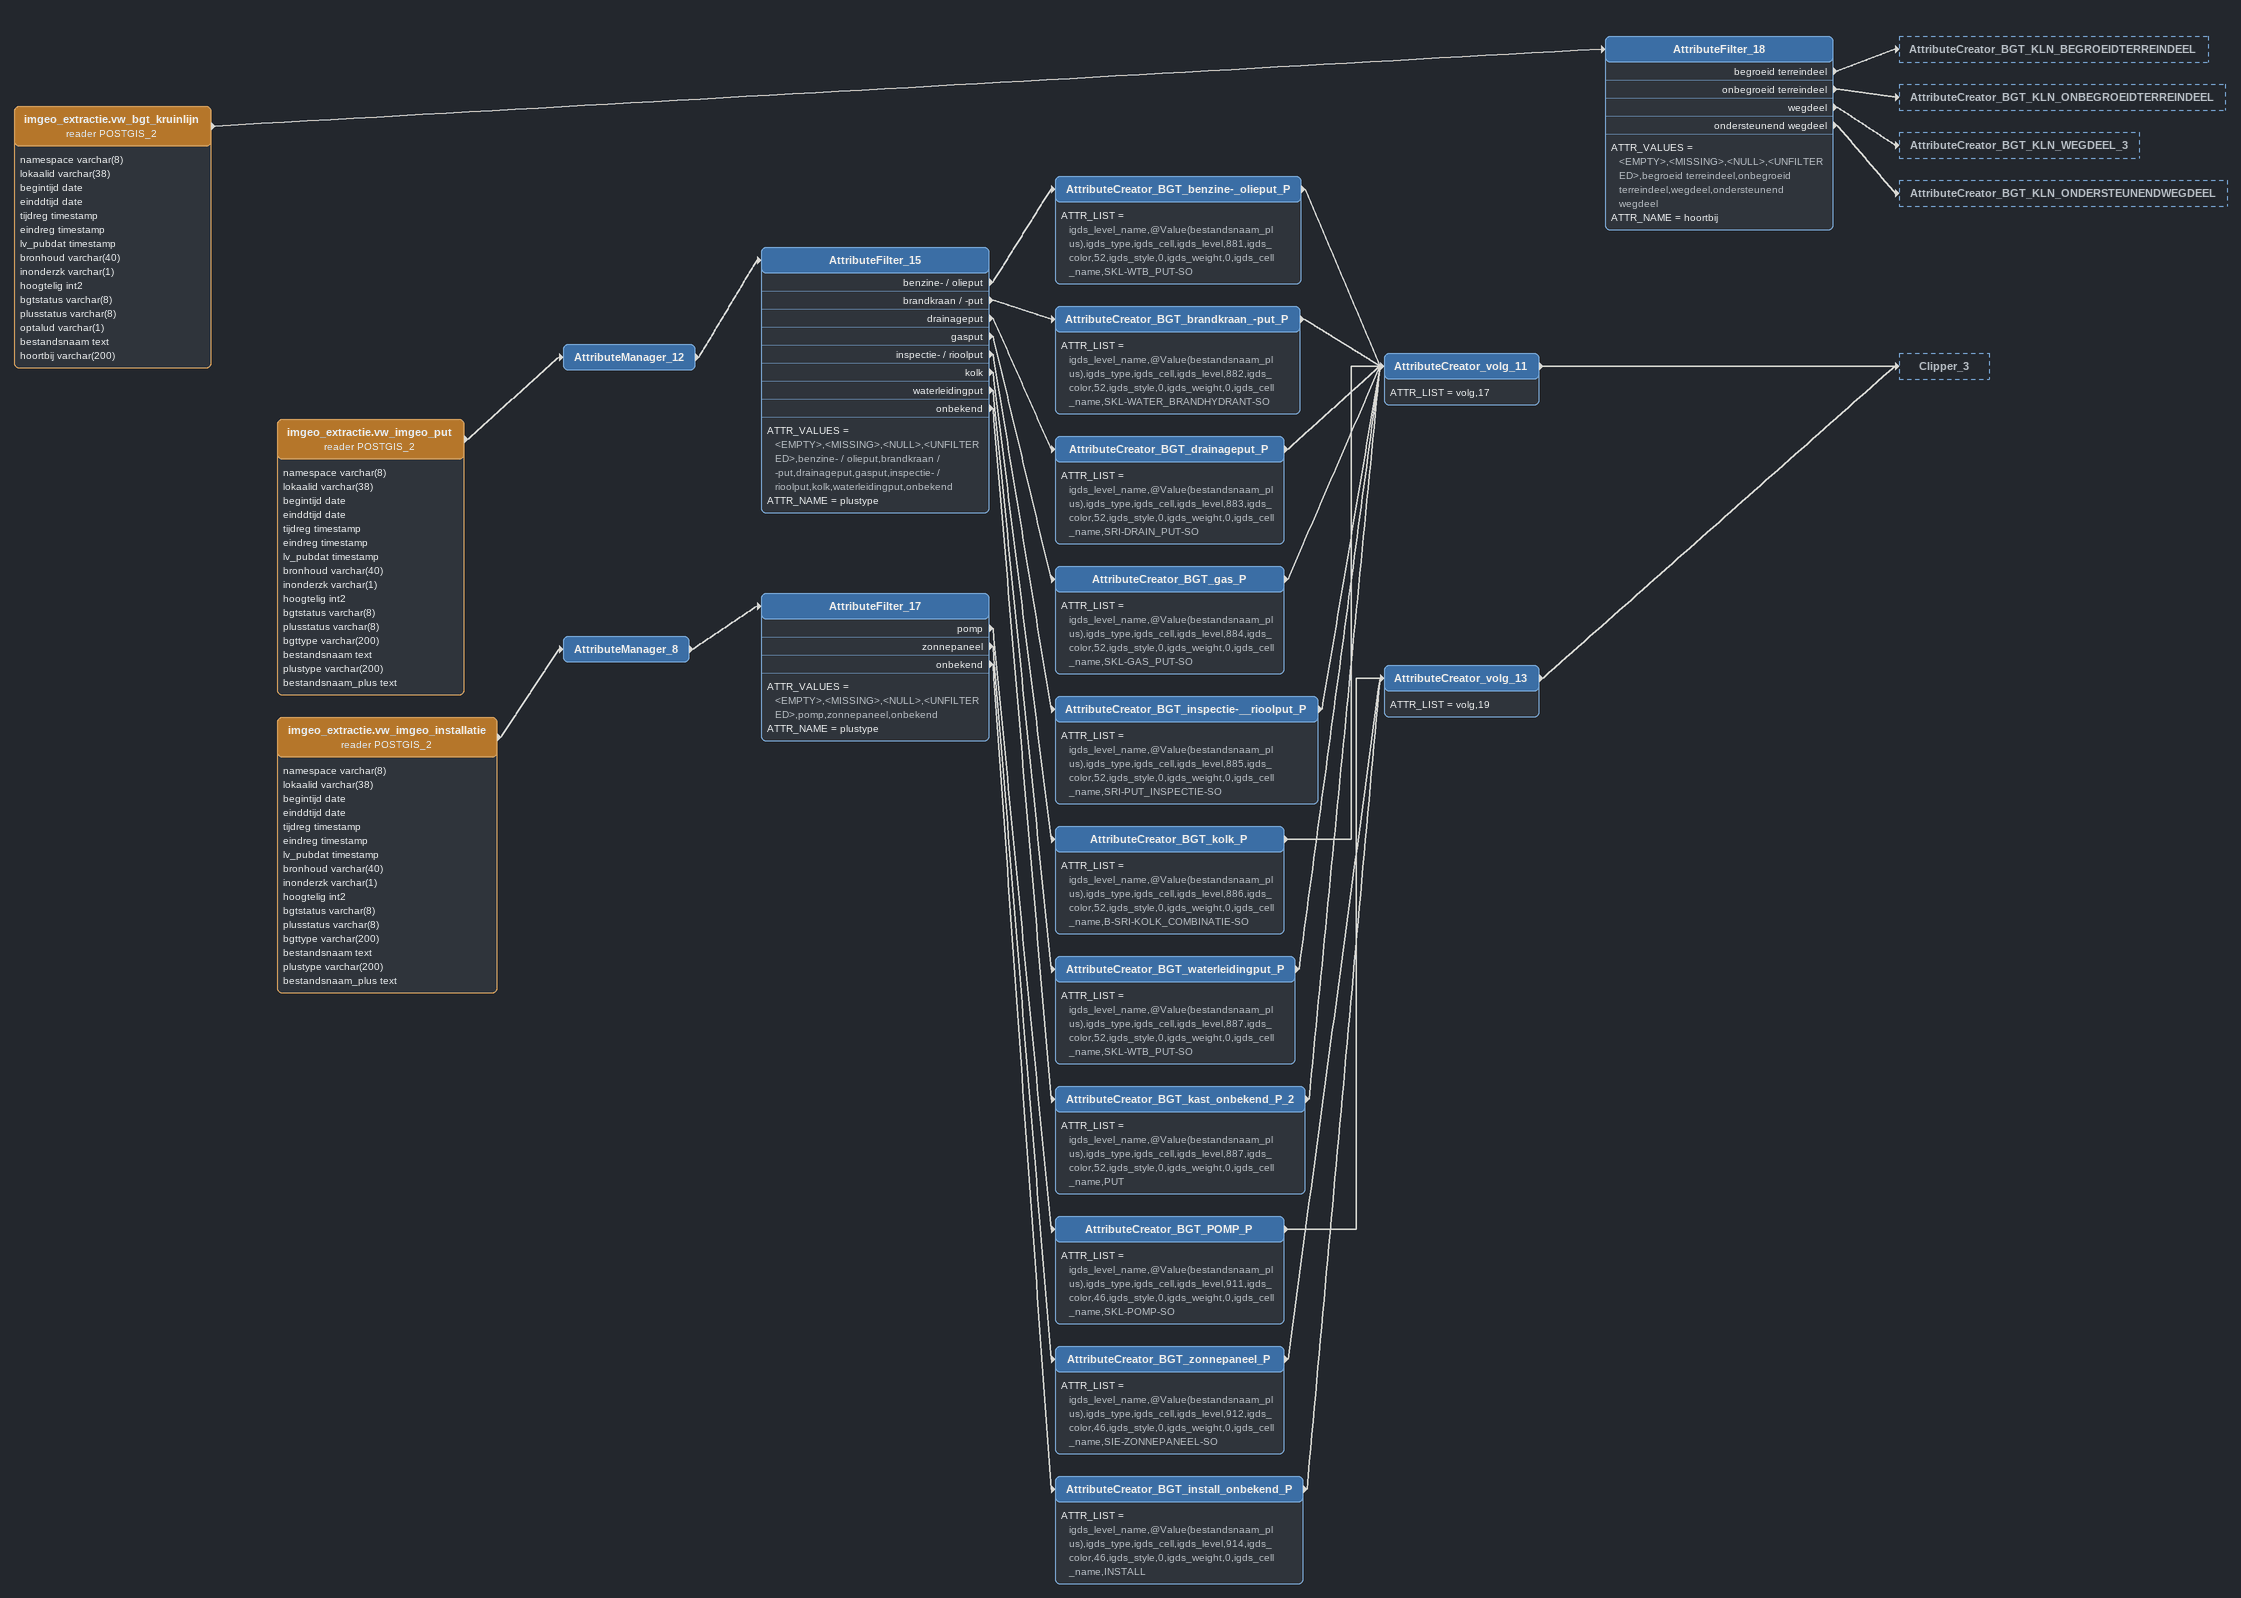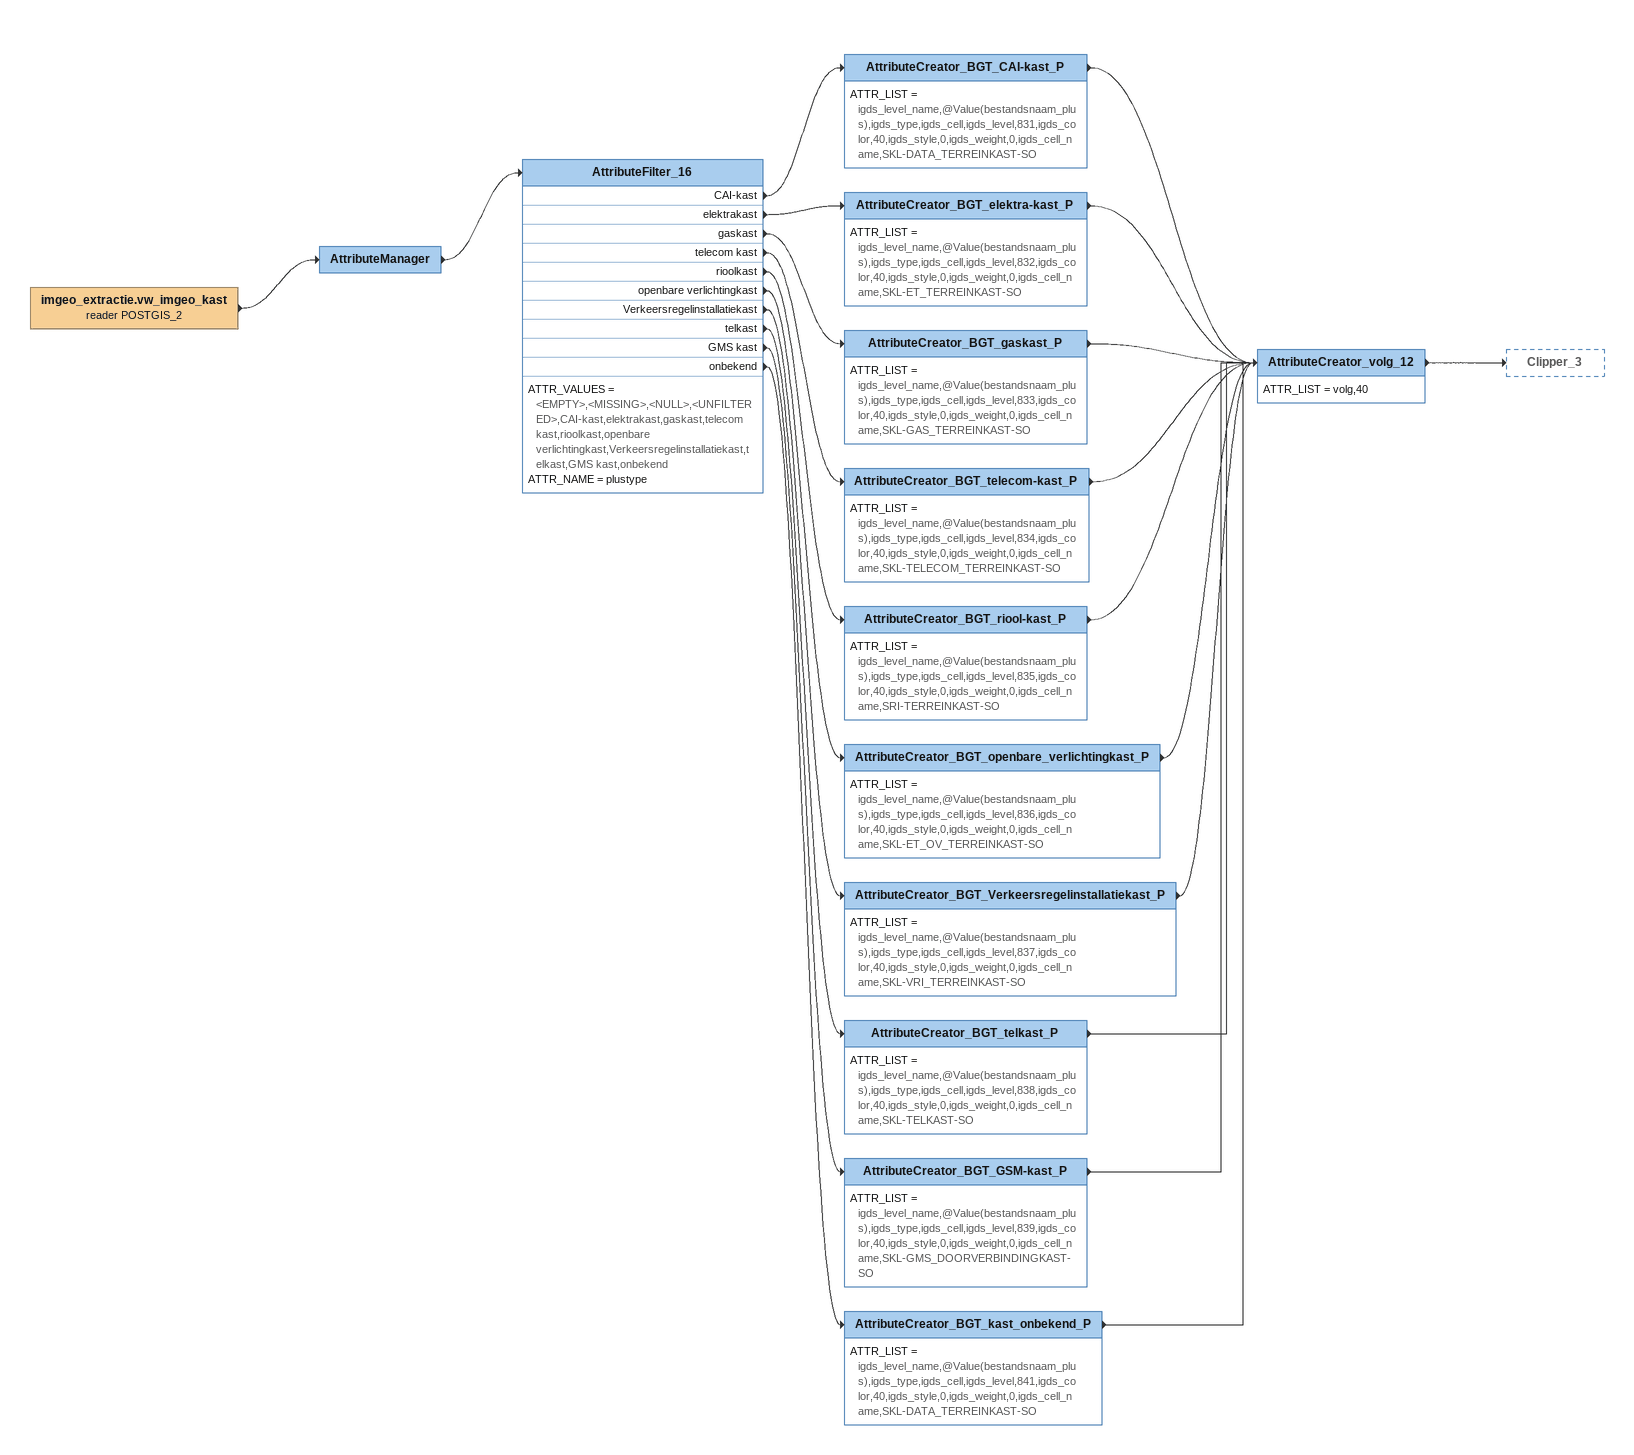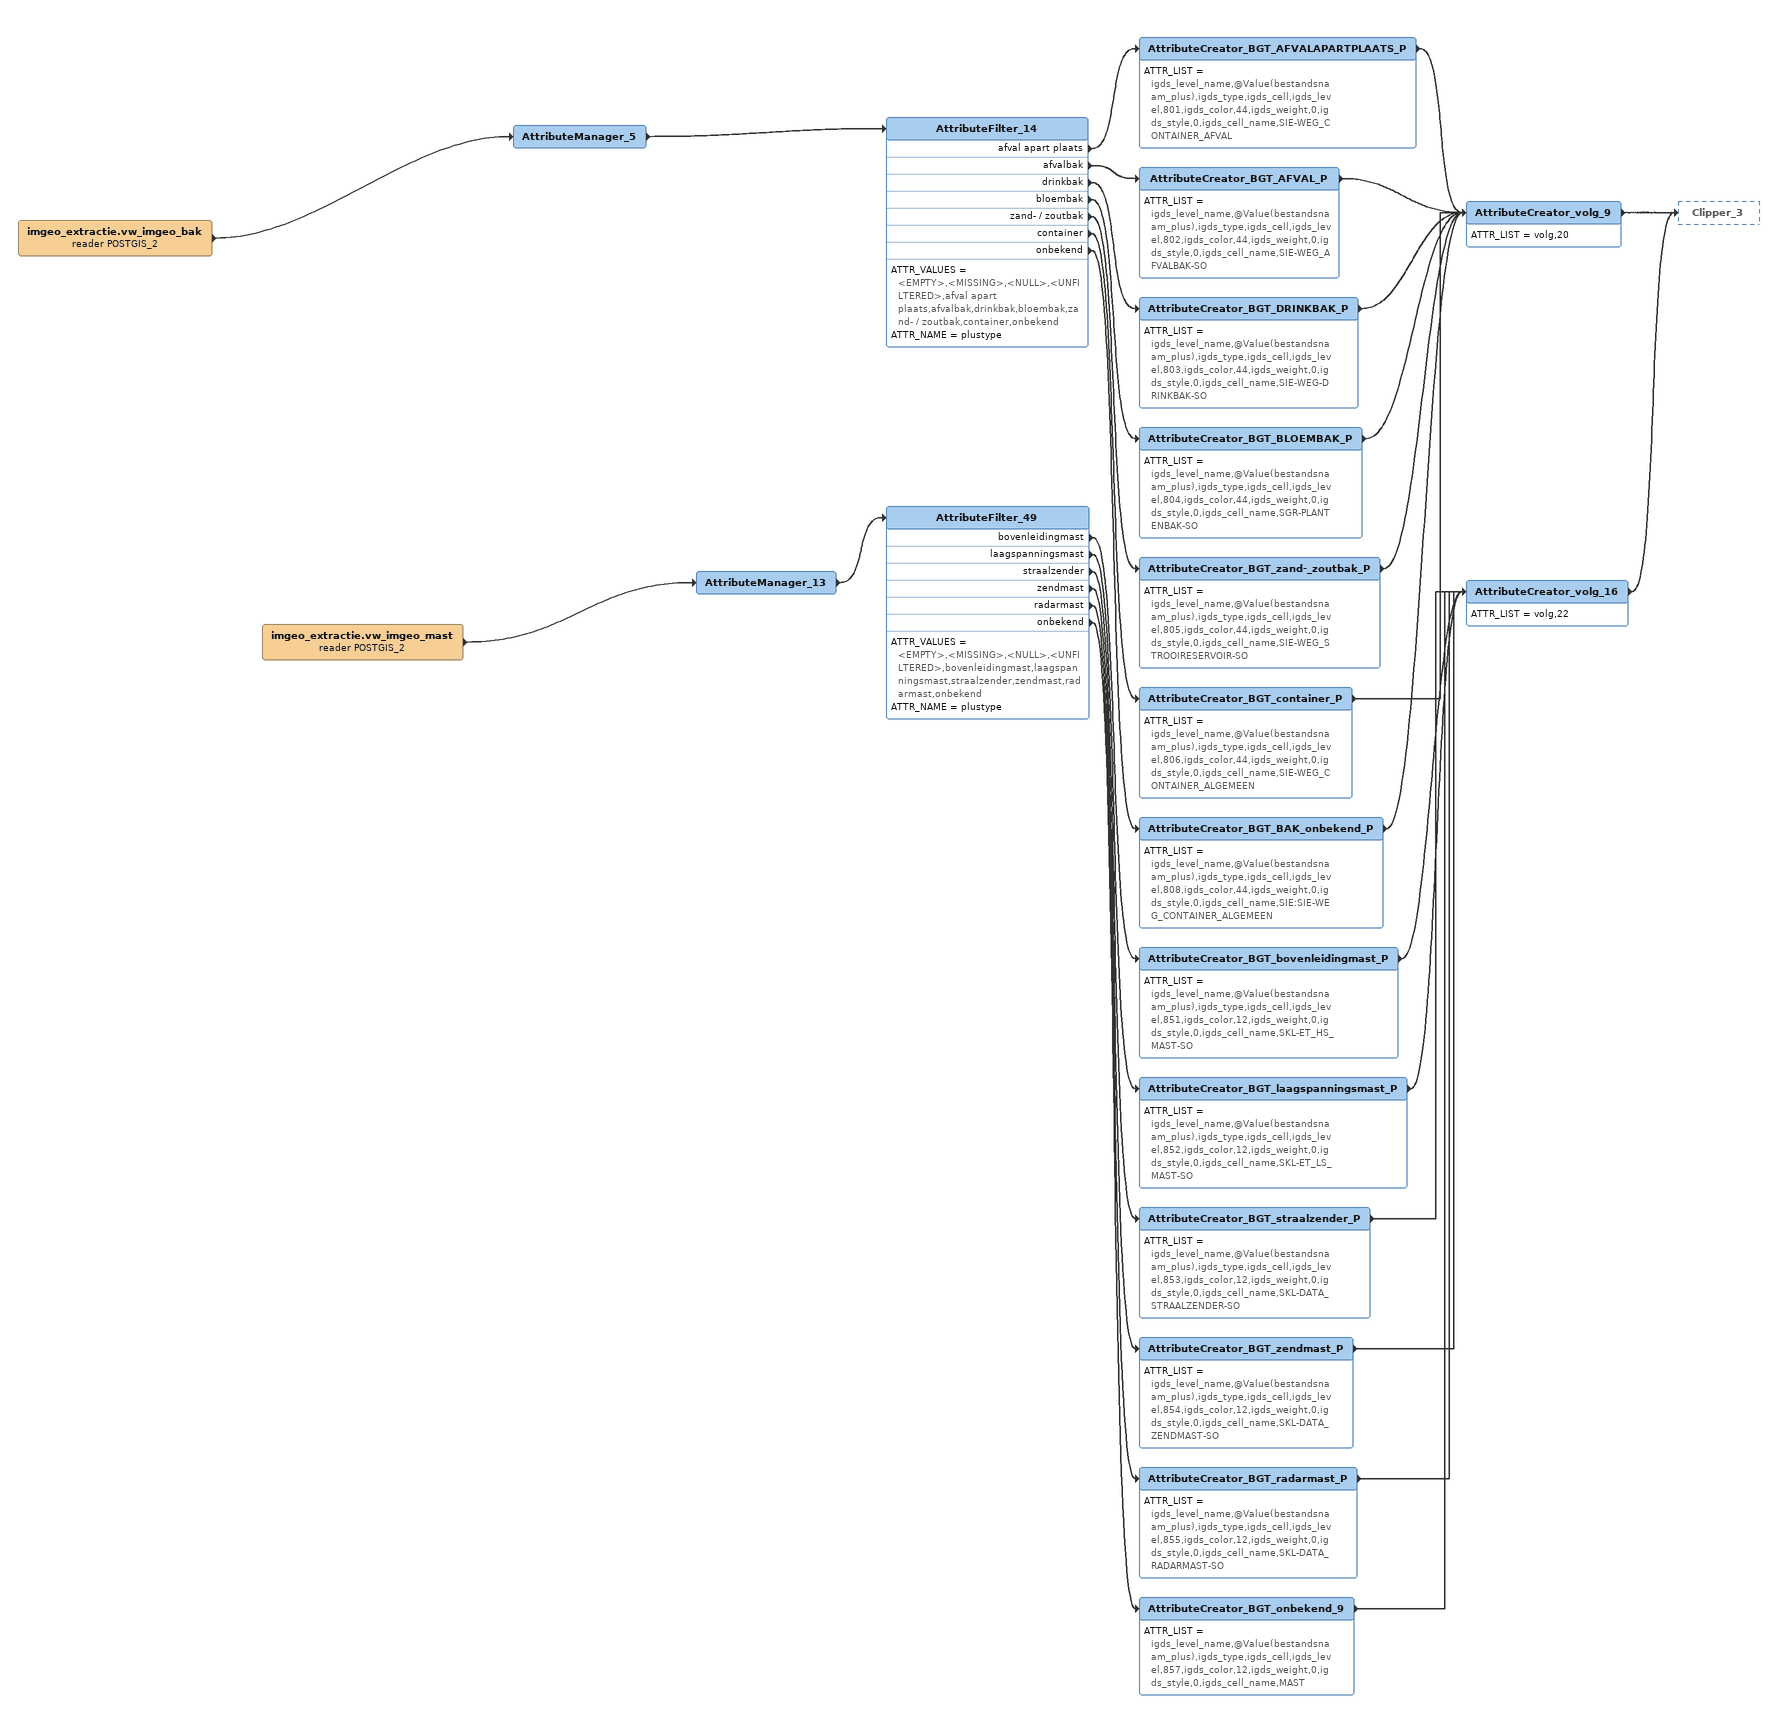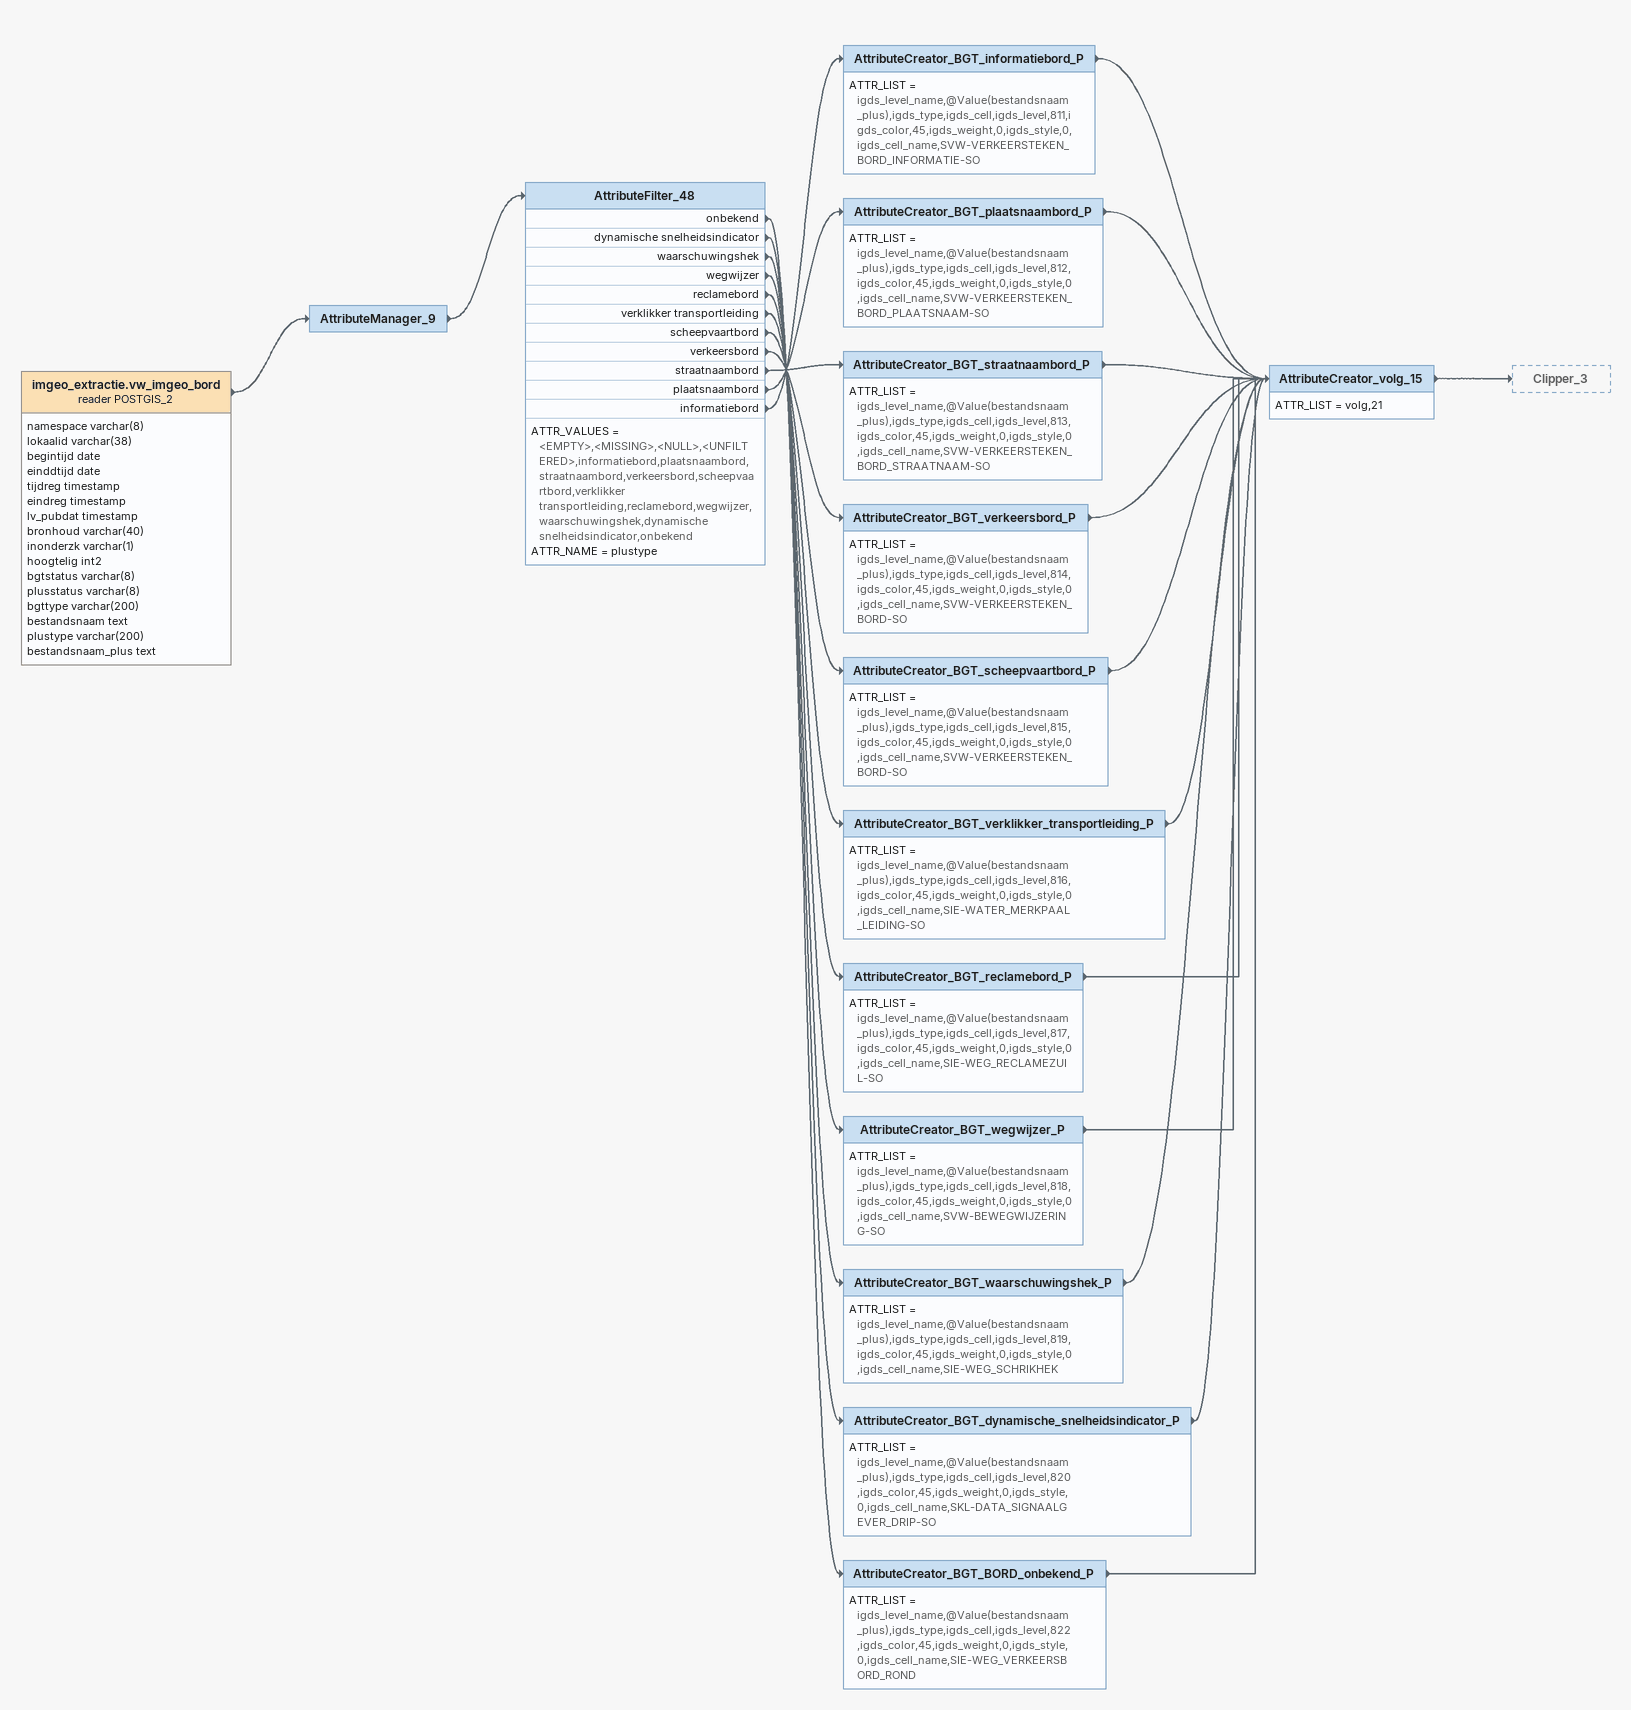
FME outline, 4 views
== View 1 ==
imgeo_extractie.vw_bgt_kruinlijn (reader POSTGIS_2)
    attributes: namespace varchar(8), lokaalid varchar(38), begintijd date, einddtijd date, tijdreg timestamp, eindreg timestamp, lv_pubdat timestamp, bronhoud varchar(40), inonderzk varchar(1), hoogtelig int2, bgtstatus varchar(8), plusstatus varchar(8), optalud varchar(1), bestandsnaam text, hoortbij varchar(200)
    -> AttributeFilter_18
AttributeFilter_18
    ATTR_VALUES = <EMPTY>,<MISSING>,<NULL>,<UNFILTERED>,begroeid terreindeel,onbegroeid terreindeel,wegdeel,ondersteunend wegdeel
    ATTR_NAME = hoortbij
    begroeid terreindeel -> AttributeCreator_BGT_KLN_BEGROEIDTERREINDEEL
    onbegroeid terreindeel -> AttributeCreator_BGT_KLN_ONBEGROEIDTERREINDEEL
    wegdeel -> AttributeCreator_BGT_KLN_WEGDEEL_3
    ondersteunend wegdeel -> AttributeCreator_BGT_KLN_ONDERSTEUNENDWEGDEEL
imgeo_extractie.vw_imgeo_installatie (reader POSTGIS_2)
    attributes: namespace varchar(8), lokaalid varchar(38), begintijd date, einddtijd date, tijdreg timestamp, eindreg timestamp, lv_pubdat timestamp, bronhoud varchar(40), inonderzk varchar(1), hoogtelig int2, bgtstatus varchar(8), plusstatus varchar(8), bgttype varchar(200), bestandsnaam text, plustype varchar(200), bestandsnaam_plus text
    -> AttributeManager_8
AttributeManager_8
    -> AttributeFilter_17
AttributeFilter_17
    ATTR_VALUES = <EMPTY>,<MISSING>,<NULL>,<UNFILTERED>,pomp,zonnepaneel,onbekend
    ATTR_NAME = plustype
    pomp -> AttributeCreator_BGT_POMP_P
    zonnepaneel -> AttributeCreator_BGT_zonnepaneel_P
    onbekend -> AttributeCreator_BGT_install_onbekend_P
AttributeCreator_BGT_POMP_P
    ATTR_LIST = igds_level_name,@Value(bestandsnaam_plus),igds_type,igds_cell,igds_level,911,igds_color,46,igds_style,0,igds_weight,0,igds_cell_name,SKL-POMP-SO
    -> AttributeCreator_volg_13
AttributeCreator_BGT_zonnepaneel_P
    ATTR_LIST = igds_level_name,@Value(bestandsnaam_plus),igds_type,igds_cell,igds_level,912,igds_color,46,igds_style,0,igds_weight,0,igds_cell_name,SIE-ZONNEPANEEL-SO
    -> AttributeCreator_volg_13
AttributeCreator_BGT_install_onbekend_P
    ATTR_LIST = igds_level_name,@Value(bestandsnaam_plus),igds_type,igds_cell,igds_level,914,igds_color,46,igds_style,0,igds_weight,0,igds_cell_name,INSTALL
    -> AttributeCreator_volg_13
AttributeCreator_volg_13
    ATTR_LIST = volg,19
    -> Clipper_3
imgeo_extractie.vw_imgeo_put (reader POSTGIS_2)
    attributes: namespace varchar(8), lokaalid varchar(38), begintijd date, einddtijd date, tijdreg timestamp, eindreg timestamp, lv_pubdat timestamp, bronhoud varchar(40), inonderzk varchar(1), hoogtelig int2, bgtstatus varchar(8), plusstatus varchar(8), bgttype varchar(200), bestandsnaam text, plustype varchar(200), bestandsnaam_plus text
    -> AttributeManager_12
AttributeManager_12
    -> AttributeFilter_15
AttributeFilter_15
    ATTR_VALUES = <EMPTY>,<MISSING>,<NULL>,<UNFILTERED>,benzine- / olieput,brandkraan / -put,drainageput,gasput,inspectie- / rioolput,kolk,waterleidingput,onbekend
    ATTR_NAME = plustype
    benzine- / olieput -> AttributeCreator_BGT_benzine-_olieput_P
    brandkraan / -put -> AttributeCreator_BGT_brandkraan_-put_P
    drainageput -> AttributeCreator_BGT_drainageput_P
    gasput -> AttributeCreator_BGT_gas_P
    inspectie- / rioolput -> AttributeCreator_BGT_inspectie-__rioolput_P
    kolk -> AttributeCreator_BGT_kolk_P
    waterleidingput -> AttributeCreator_BGT_waterleidingput_P
    onbekend -> AttributeCreator_BGT_kast_onbekend_P_2
AttributeCreator_BGT_benzine-_olieput_P
    ATTR_LIST = igds_level_name,@Value(bestandsnaam_plus),igds_type,igds_cell,igds_level,881,igds_color,52,igds_style,0,igds_weight,0,igds_cell_name,SKL-WTB_PUT-SO
    -> AttributeCreator_volg_11
AttributeCreator_BGT_brandkraan_-put_P
    ATTR_LIST = igds_level_name,@Value(bestandsnaam_plus),igds_type,igds_cell,igds_level,882,igds_color,52,igds_style,0,igds_weight,0,igds_cell_name,SKL-WATER_BRANDHYDRANT-SO
    -> AttributeCreator_volg_11
AttributeCreator_BGT_drainageput_P
    ATTR_LIST = igds_level_name,@Value(bestandsnaam_plus),igds_type,igds_cell,igds_level,883,igds_color,52,igds_style,0,igds_weight,0,igds_cell_name,SRI-DRAIN_PUT-SO
    -> AttributeCreator_volg_11
AttributeCreator_BGT_gas_P
    ATTR_LIST = igds_level_name,@Value(bestandsnaam_plus),igds_type,igds_cell,igds_level,884,igds_color,52,igds_style,0,igds_weight,0,igds_cell_name,SKL-GAS_PUT-SO
    -> AttributeCreator_volg_11
AttributeCreator_BGT_inspectie-__rioolput_P
    ATTR_LIST = igds_level_name,@Value(bestandsnaam_plus),igds_type,igds_cell,igds_level,885,igds_color,52,igds_style,0,igds_weight,0,igds_cell_name,SRI-PUT_INSPECTIE-SO
    -> AttributeCreator_volg_11
AttributeCreator_BGT_kolk_P
    ATTR_LIST = igds_level_name,@Value(bestandsnaam_plus),igds_type,igds_cell,igds_level,886,igds_color,52,igds_style,0,igds_weight,0,igds_cell_name,B-SRI-KOLK_COMBINATIE-SO
    -> AttributeCreator_volg_11
AttributeCreator_BGT_waterleidingput_P
    ATTR_LIST = igds_level_name,@Value(bestandsnaam_plus),igds_type,igds_cell,igds_level,887,igds_color,52,igds_style,0,igds_weight,0,igds_cell_name,SKL-WTB_PUT-SO
    -> AttributeCreator_volg_11
AttributeCreator_BGT_kast_onbekend_P_2
    ATTR_LIST = igds_level_name,@Value(bestandsnaam_plus),igds_type,igds_cell,igds_level,887,igds_color,52,igds_style,0,igds_weight,0,igds_cell_name,PUT
    -> AttributeCreator_volg_11
AttributeCreator_volg_11
    ATTR_LIST = volg,17
    -> Clipper_3

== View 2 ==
imgeo_extractie.vw_imgeo_kast (reader POSTGIS_2)
    -> AttributeManager
AttributeManager
    -> AttributeFilter_16
AttributeFilter_16
    ATTR_VALUES = <EMPTY>,<MISSING>,<NULL>,<UNFILTERED>,CAI-kast,elektrakast,gaskast,telecom kast,rioolkast,openbare verlichtingkast,Verkeersregelinstallatiekast,telkast,GMS kast,onbekend
    ATTR_NAME = plustype
    CAI-kast -> AttributeCreator_BGT_CAI-kast_P
    elektrakast -> AttributeCreator_BGT_elektra-kast_P
    gaskast -> AttributeCreator_BGT_gaskast_P
    telecom kast -> AttributeCreator_BGT_telecom-kast_P
    rioolkast -> AttributeCreator_BGT_riool-kast_P
    openbare verlichtingkast -> AttributeCreator_BGT_openbare_verlichtingkast_P
    Verkeersregelinstallatiekast -> AttributeCreator_BGT_Verkeersregelinstallatiekast_P
    telkast -> AttributeCreator_BGT_telkast_P
    GMS kast -> AttributeCreator_BGT_GSM-kast_P
    onbekend -> AttributeCreator_BGT_kast_onbekend_P
AttributeCreator_BGT_CAI-kast_P
    ATTR_LIST = igds_level_name,@Value(bestandsnaam_plus),igds_type,igds_cell,igds_level,831,igds_color,40,igds_style,0,igds_weight,0,igds_cell_name,SKL-DATA_TERREINKAST-SO
    -> AttributeCreator_volg_12
AttributeCreator_BGT_elektra-kast_P
    ATTR_LIST = igds_level_name,@Value(bestandsnaam_plus),igds_type,igds_cell,igds_level,832,igds_color,40,igds_style,0,igds_weight,0,igds_cell_name,SKL-ET_TERREINKAST-SO
    -> AttributeCreator_volg_12
AttributeCreator_BGT_gaskast_P
    ATTR_LIST = igds_level_name,@Value(bestandsnaam_plus),igds_type,igds_cell,igds_level,833,igds_color,40,igds_style,0,igds_weight,0,igds_cell_name,SKL-GAS_TERREINKAST-SO
    -> AttributeCreator_volg_12
AttributeCreator_BGT_telecom-kast_P
    ATTR_LIST = igds_level_name,@Value(bestandsnaam_plus),igds_type,igds_cell,igds_level,834,igds_color,40,igds_style,0,igds_weight,0,igds_cell_name,SKL-TELECOM_TERREINKAST-SO
    -> AttributeCreator_volg_12
AttributeCreator_BGT_riool-kast_P
    ATTR_LIST = igds_level_name,@Value(bestandsnaam_plus),igds_type,igds_cell,igds_level,835,igds_color,40,igds_style,0,igds_weight,0,igds_cell_name,SRI-TERREINKAST-SO
    -> AttributeCreator_volg_12
AttributeCreator_BGT_openbare_verlichtingkast_P
    ATTR_LIST = igds_level_name,@Value(bestandsnaam_plus),igds_type,igds_cell,igds_level,836,igds_color,40,igds_style,0,igds_weight,0,igds_cell_name,SKL-ET_OV_TERREINKAST-SO
    -> AttributeCreator_volg_12
AttributeCreator_BGT_Verkeersregelinstallatiekast_P
    ATTR_LIST = igds_level_name,@Value(bestandsnaam_plus),igds_type,igds_cell,igds_level,837,igds_color,40,igds_style,0,igds_weight,0,igds_cell_name,SKL-VRI_TERREINKAST-SO
    -> AttributeCreator_volg_12
AttributeCreator_BGT_telkast_P
    ATTR_LIST = igds_level_name,@Value(bestandsnaam_plus),igds_type,igds_cell,igds_level,838,igds_color,40,igds_style,0,igds_weight,0,igds_cell_name,SKL-TELKAST-SO
    -> AttributeCreator_volg_12
AttributeCreator_BGT_GSM-kast_P
    ATTR_LIST = igds_level_name,@Value(bestandsnaam_plus),igds_type,igds_cell,igds_level,839,igds_color,40,igds_style,0,igds_weight,0,igds_cell_name,SKL-GMS_DOORVERBINDINGKAST-SO
    -> AttributeCreator_volg_12
AttributeCreator_BGT_kast_onbekend_P
    ATTR_LIST = igds_level_name,@Value(bestandsnaam_plus),igds_type,igds_cell,igds_level,841,igds_color,40,igds_style,0,igds_weight,0,igds_cell_name,SKL-DATA_TERREINKAST-SO
    -> AttributeCreator_volg_12
AttributeCreator_volg_12
    ATTR_LIST = volg,40
    -> Clipper_3

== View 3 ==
imgeo_extractie.vw_imgeo_bak (reader POSTGIS_2)
    -> AttributeManager_5
AttributeManager_5
    -> AttributeFilter_14
AttributeFilter_14
    ATTR_VALUES = <EMPTY>,<MISSING>,<NULL>,<UNFILTERED>,afval apart plaats,afvalbak,drinkbak,bloembak,zand- / zoutbak,container,onbekend
    ATTR_NAME = plustype
    afval apart plaats -> AttributeCreator_BGT_AFVALAPARTPLAATS_P
    afvalbak -> AttributeCreator_BGT_AFVAL_P
    drinkbak -> AttributeCreator_BGT_DRINKBAK_P
    bloembak -> AttributeCreator_BGT_BLOEMBAK_P
    zand- / zoutbak -> AttributeCreator_BGT_zand-_zoutbak_P
    container -> AttributeCreator_BGT_container_P
    onbekend -> AttributeCreator_BGT_BAK_onbekend_P
AttributeCreator_BGT_AFVALAPARTPLAATS_P
    ATTR_LIST = igds_level_name,@Value(bestandsnaam_plus),igds_type,igds_cell,igds_level,801,igds_color,44,igds_weight,0,igds_style,0,igds_cell_name,SIE-WEG_CONTAINER_AFVAL
    -> AttributeCreator_volg_9
AttributeCreator_BGT_AFVAL_P
    ATTR_LIST = igds_level_name,@Value(bestandsnaam_plus),igds_type,igds_cell,igds_level,802,igds_color,44,igds_weight,0,igds_style,0,igds_cell_name,SIE-WEG_AFVALBAK-SO
    -> AttributeCreator_volg_9
AttributeCreator_BGT_DRINKBAK_P
    ATTR_LIST = igds_level_name,@Value(bestandsnaam_plus),igds_type,igds_cell,igds_level,803,igds_color,44,igds_weight,0,igds_style,0,igds_cell_name,SIE-WEG-DRINKBAK-SO
    -> AttributeCreator_volg_9
AttributeCreator_BGT_BLOEMBAK_P
    ATTR_LIST = igds_level_name,@Value(bestandsnaam_plus),igds_type,igds_cell,igds_level,804,igds_color,44,igds_weight,0,igds_style,0,igds_cell_name,SGR-PLANTENBAK-SO
    -> AttributeCreator_volg_9
AttributeCreator_BGT_zand-_zoutbak_P
    ATTR_LIST = igds_level_name,@Value(bestandsnaam_plus),igds_type,igds_cell,igds_level,805,igds_color,44,igds_weight,0,igds_style,0,igds_cell_name,SIE-WEG_STROOIRESERVOIR-SO
    -> AttributeCreator_volg_9
AttributeCreator_BGT_container_P
    ATTR_LIST = igds_level_name,@Value(bestandsnaam_plus),igds_type,igds_cell,igds_level,806,igds_color,44,igds_weight,0,igds_style,0,igds_cell_name,SIE-WEG_CONTAINER_ALGEMEEN
    -> AttributeCreator_volg_9
AttributeCreator_BGT_BAK_onbekend_P
    ATTR_LIST = igds_level_name,@Value(bestandsnaam_plus),igds_type,igds_cell,igds_level,808,igds_color,44,igds_weight,0,igds_style,0,igds_cell_name,SIE:SIE-WEG_CONTAINER_ALGEMEEN
    -> AttributeCreator_volg_9
AttributeCreator_volg_9
    ATTR_LIST = volg,20
    -> Clipper_3
imgeo_extractie.vw_imgeo_mast (reader POSTGIS_2)
    -> AttributeManager_13
AttributeManager_13
    -> AttributeFilter_49
AttributeFilter_49
    ATTR_VALUES = <EMPTY>,<MISSING>,<NULL>,<UNFILTERED>,bovenleidingmast,laagspanningsmast,straalzender,zendmast,radarmast,onbekend
    ATTR_NAME = plustype
    bovenleidingmast -> AttributeCreator_BGT_bovenleidingmast_P
    laagspanningsmast -> AttributeCreator_BGT_laagspanningsmast_P
    straalzender -> AttributeCreator_BGT_straalzender_P
    zendmast -> AttributeCreator_BGT_zendmast_P
    radarmast -> AttributeCreator_BGT_radarmast_P
    onbekend -> AttributeCreator_BGT_onbekend_9
AttributeCreator_BGT_bovenleidingmast_P
    ATTR_LIST = igds_level_name,@Value(bestandsnaam_plus),igds_type,igds_cell,igds_level,851,igds_color,12,igds_weight,0,igds_style,0,igds_cell_name,SKL-ET_HS_MAST-SO
    -> AttributeCreator_volg_16
AttributeCreator_BGT_laagspanningsmast_P
    ATTR_LIST = igds_level_name,@Value(bestandsnaam_plus),igds_type,igds_cell,igds_level,852,igds_color,12,igds_weight,0,igds_style,0,igds_cell_name,SKL-ET_LS_MAST-SO
    -> AttributeCreator_volg_16
AttributeCreator_BGT_straalzender_P
    ATTR_LIST = igds_level_name,@Value(bestandsnaam_plus),igds_type,igds_cell,igds_level,853,igds_color,12,igds_weight,0,igds_style,0,igds_cell_name,SKL-DATA_STRAALZENDER-SO
    -> AttributeCreator_volg_16
AttributeCreator_BGT_zendmast_P
    ATTR_LIST = igds_level_name,@Value(bestandsnaam_plus),igds_type,igds_cell,igds_level,854,igds_color,12,igds_weight,0,igds_style,0,igds_cell_name,SKL-DATA_ZENDMAST-SO
    -> AttributeCreator_volg_16
AttributeCreator_BGT_radarmast_P
    ATTR_LIST = igds_level_name,@Value(bestandsnaam_plus),igds_type,igds_cell,igds_level,855,igds_color,12,igds_weight,0,igds_style,0,igds_cell_name,SKL-DATA_RADARMAST-SO
    -> AttributeCreator_volg_16
AttributeCreator_BGT_onbekend_9
    ATTR_LIST = igds_level_name,@Value(bestandsnaam_plus),igds_type,igds_cell,igds_level,857,igds_color,12,igds_weight,0,igds_style,0,igds_cell_name,MAST
    -> AttributeCreator_volg_16
AttributeCreator_volg_16
    ATTR_LIST = volg,22
    -> Clipper_3

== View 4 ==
imgeo_extractie.vw_imgeo_bord (reader POSTGIS_2)
    attributes: namespace varchar(8), lokaalid varchar(38), begintijd date, einddtijd date, tijdreg timestamp, eindreg timestamp, lv_pubdat timestamp, bronhoud varchar(40), inonderzk varchar(1), hoogtelig int2, bgtstatus varchar(8), plusstatus varchar(8), bgttype varchar(200), bestandsnaam text, plustype varchar(200), bestandsnaam_plus text
    -> AttributeManager_9
AttributeManager_9
    -> AttributeFilter_48
AttributeFilter_48
    ATTR_VALUES = <EMPTY>,<MISSING>,<NULL>,<UNFILTERED>,informatiebord,plaatsnaambord,straatnaambord,verkeersbord,scheepvaartbord,verklikker transportleiding,reclamebord,wegwijzer,waarschuwingshek,dynamische snelheidsindicator,onbekend
    ATTR_NAME = plustype
    onbekend -> AttributeCreator_BGT_BORD_onbekend_P
    dynamische snelheidsindicator -> AttributeCreator_BGT_dynamische_snelheidsindicator_P
    waarschuwingshek -> AttributeCreator_BGT_waarschuwingshek_P
    wegwijzer -> AttributeCreator_BGT_wegwijzer_P
    reclamebord -> AttributeCreator_BGT_reclamebord_P
    verklikker transportleiding -> AttributeCreator_BGT_verklikker_transportleiding_P
    scheepvaartbord -> AttributeCreator_BGT_scheepvaartbord_P
    verkeersbord -> AttributeCreator_BGT_verkeersbord_P
    straatnaambord -> AttributeCreator_BGT_straatnaambord_P
    plaatsnaambord -> AttributeCreator_BGT_plaatsnaambord_P
    informatiebord -> AttributeCreator_BGT_informatiebord_P
AttributeCreator_BGT_informatiebord_P
    ATTR_LIST = igds_level_name,@Value(bestandsnaam_plus),igds_type,igds_cell,igds_level,811,igds_color,45,igds_weight,0,igds_style,0,igds_cell_name,SVW-VERKEERSTEKEN_BORD_INFORMATIE-SO
    -> AttributeCreator_volg_15
AttributeCreator_BGT_plaatsnaambord_P
    ATTR_LIST = igds_level_name,@Value(bestandsnaam_plus),igds_type,igds_cell,igds_level,812,igds_color,45,igds_weight,0,igds_style,0,igds_cell_name,SVW-VERKEERSTEKEN_BORD_PLAATSNAAM-SO
    -> AttributeCreator_volg_15
AttributeCreator_BGT_straatnaambord_P
    ATTR_LIST = igds_level_name,@Value(bestandsnaam_plus),igds_type,igds_cell,igds_level,813,igds_color,45,igds_weight,0,igds_style,0,igds_cell_name,SVW-VERKEERSTEKEN_BORD_STRAATNAAM-SO
    -> AttributeCreator_volg_15
AttributeCreator_BGT_verkeersbord_P
    ATTR_LIST = igds_level_name,@Value(bestandsnaam_plus),igds_type,igds_cell,igds_level,814,igds_color,45,igds_weight,0,igds_style,0,igds_cell_name,SVW-VERKEERSTEKEN_BORD-SO
    -> AttributeCreator_volg_15
AttributeCreator_BGT_scheepvaartbord_P
    ATTR_LIST = igds_level_name,@Value(bestandsnaam_plus),igds_type,igds_cell,igds_level,815,igds_color,45,igds_weight,0,igds_style,0,igds_cell_name,SVW-VERKEERSTEKEN_BORD-SO
    -> AttributeCreator_volg_15
AttributeCreator_BGT_verklikker_transportleiding_P
    ATTR_LIST = igds_level_name,@Value(bestandsnaam_plus),igds_type,igds_cell,igds_level,816,igds_color,45,igds_weight,0,igds_style,0,igds_cell_name,SIE-WATER_MERKPAAL_LEIDING-SO
    -> AttributeCreator_volg_15
AttributeCreator_BGT_reclamebord_P
    ATTR_LIST = igds_level_name,@Value(bestandsnaam_plus),igds_type,igds_cell,igds_level,817,igds_color,45,igds_weight,0,igds_style,0,igds_cell_name,SIE-WEG_RECLAMEZUIL-SO
    -> AttributeCreator_volg_15
AttributeCreator_BGT_wegwijzer_P
    ATTR_LIST = igds_level_name,@Value(bestandsnaam_plus),igds_type,igds_cell,igds_level,818,igds_color,45,igds_weight,0,igds_style,0,igds_cell_name,SVW-BEWEGWIJZERING-SO
    -> AttributeCreator_volg_15
AttributeCreator_BGT_waarschuwingshek_P
    ATTR_LIST = igds_level_name,@Value(bestandsnaam_plus),igds_type,igds_cell,igds_level,819,igds_color,45,igds_weight,0,igds_style,0,igds_cell_name,SIE-WEG_SCHRIKHEK
    -> AttributeCreator_volg_15
AttributeCreator_BGT_dynamische_snelheidsindicator_P
    ATTR_LIST = igds_level_name,@Value(bestandsnaam_plus),igds_type,igds_cell,igds_level,820,igds_color,45,igds_weight,0,igds_style,0,igds_cell_name,SKL-DATA_SIGNAALGEVER_DRIP-SO
    -> AttributeCreator_volg_15
AttributeCreator_BGT_BORD_onbekend_P
    ATTR_LIST = igds_level_name,@Value(bestandsnaam_plus),igds_type,igds_cell,igds_level,822,igds_color,45,igds_weight,0,igds_style,0,igds_cell_name,SIE-WEG_VERKEERSBORD_ROND
    -> AttributeCreator_volg_15
AttributeCreator_volg_15
    ATTR_LIST = volg,21
    -> Clipper_3
